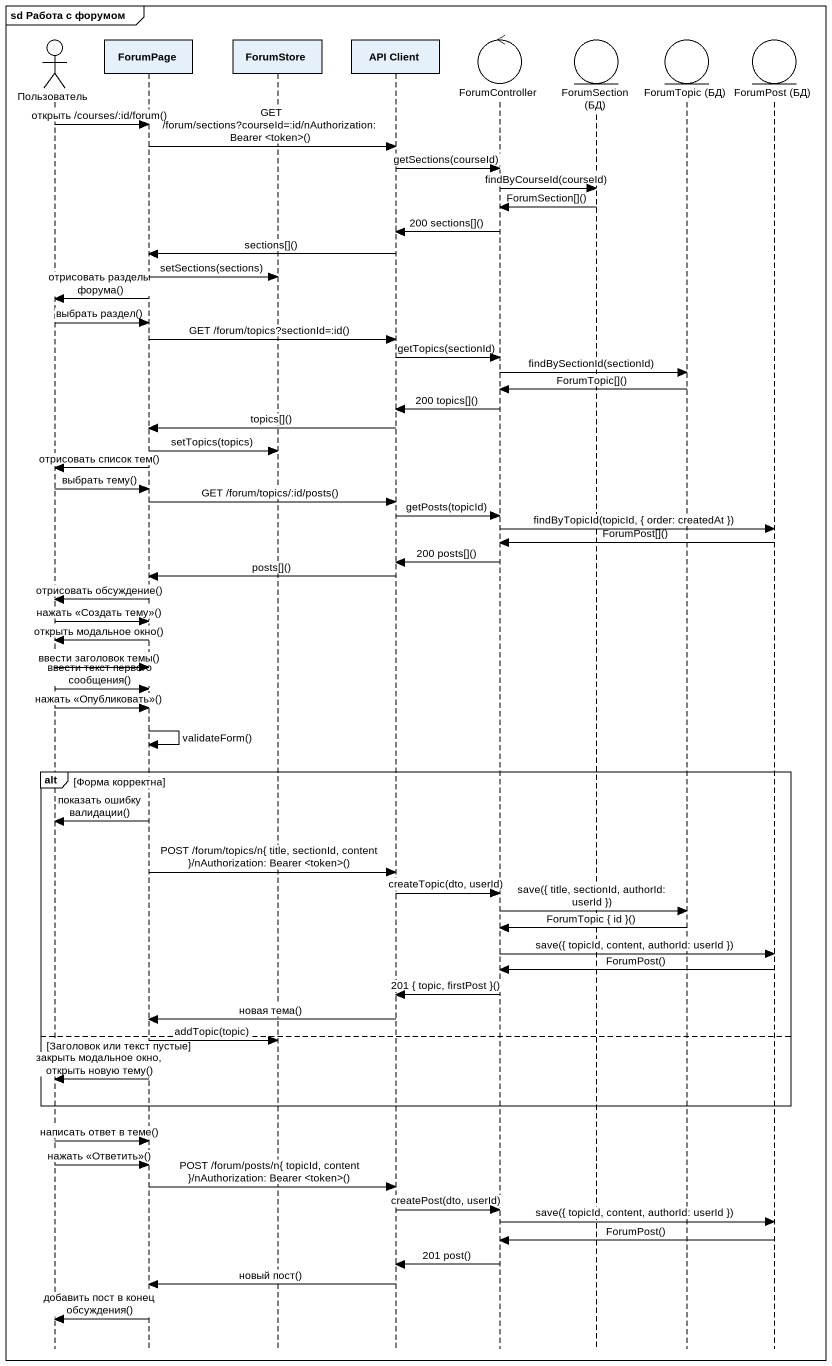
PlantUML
@startuml
mainframe sd Работа с форумом
hide footbox
actor Пользователь
participant ForumPage
participant ForumStore
participant "API Client" as API_Client
control ForumController
entity "ForumSection (БД)" as ForumSection_БД
entity "ForumTopic (БД)" as ForumTopic_БД
entity "ForumPost (БД)" as ForumPost_БД

Пользователь -> ForumPage : открыть /courses/:id/forum()
ForumPage -> API_Client : GET /forum/sections?courseId=:id/nAuthorization: Bearer <token>()
API_Client -> ForumController : getSections(courseId)
ForumController -> ForumSection_БД : findByCourseId(courseId)
ForumSection_БД -> ForumController : ForumSection[]()
ForumController -> API_Client : 200 sections[]()
API_Client -> ForumPage : sections[]()
ForumPage -> ForumStore : setSections(sections)
ForumPage -> Пользователь : отрисовать разделы форума()
Пользователь -> ForumPage : выбрать раздел()
ForumPage -> API_Client : GET /forum/topics?sectionId=:id()
API_Client -> ForumController : getTopics(sectionId)
ForumController -> ForumTopic_БД : findBySectionId(sectionId)
ForumTopic_БД -> ForumController : ForumTopic[]()
ForumController -> API_Client : 200 topics[]()
API_Client -> ForumPage : topics[]()
ForumPage -> ForumStore : setTopics(topics)
ForumPage -> Пользователь : отрисовать список тем()
Пользователь -> ForumPage : выбрать тему()
ForumPage -> API_Client : GET /forum/topics/:id/posts()
API_Client -> ForumController : getPosts(topicId)
ForumController -> ForumPost_БД : findByTopicId(topicId, { order: createdAt })
ForumPost_БД -> ForumController : ForumPost[]()
ForumController -> API_Client : 200 posts[]()
API_Client -> ForumPage : posts[]()
ForumPage -> Пользователь : отрисовать обсуждение()
Пользователь -> ForumPage : нажать <<Создать тему>>()
ForumPage -> Пользователь : открыть модальное окно()
Пользователь -> ForumPage : ввести заголовок темы()
Пользователь -> ForumPage : ввести текст первого сообщения()
Пользователь -> ForumPage : нажать <<Опубликовать>>()
ForumPage -> ForumPage : validateForm()
alt Форма корректна
  ForumPage -> Пользователь : показать ошибку валидации()
  ForumPage -> API_Client : POST /forum/topics/n{ title, sectionId, content }/nAuthorization: Bearer <token>()
  API_Client -> ForumController : createTopic(dto, userId)
  ForumController -> ForumTopic_БД : save({ title, sectionId, authorId: userId })
  ForumTopic_БД -> ForumController : ForumTopic { id }()
  ForumController -> ForumPost_БД : save({ topicId, content, authorId: userId })
  ForumPost_БД -> ForumController : ForumPost()
  ForumController -> API_Client : 201 { topic, firstPost }()
  API_Client -> ForumPage : новая тема()
else Заголовок или текст пустые
  ForumPage -> ForumStore : addTopic(topic)
  ForumPage -> Пользователь : закрыть модальное окно, открыть новую тему()
end
Пользователь -> ForumPage : написать ответ в теме()
Пользователь -> ForumPage : нажать <<Ответить>>()
ForumPage -> API_Client : POST /forum/posts/n{ topicId, content }/nAuthorization: Bearer <token>()
API_Client -> ForumController : createPost(dto, userId)
ForumController -> ForumPost_БД : save({ topicId, content, authorId: userId })
ForumPost_БД -> ForumController : ForumPost()
ForumController -> API_Client : 201 post()
API_Client -> ForumPage : новый пост()
ForumPage -> Пользователь : добавить пост в конец обсуждения()
@enduml
